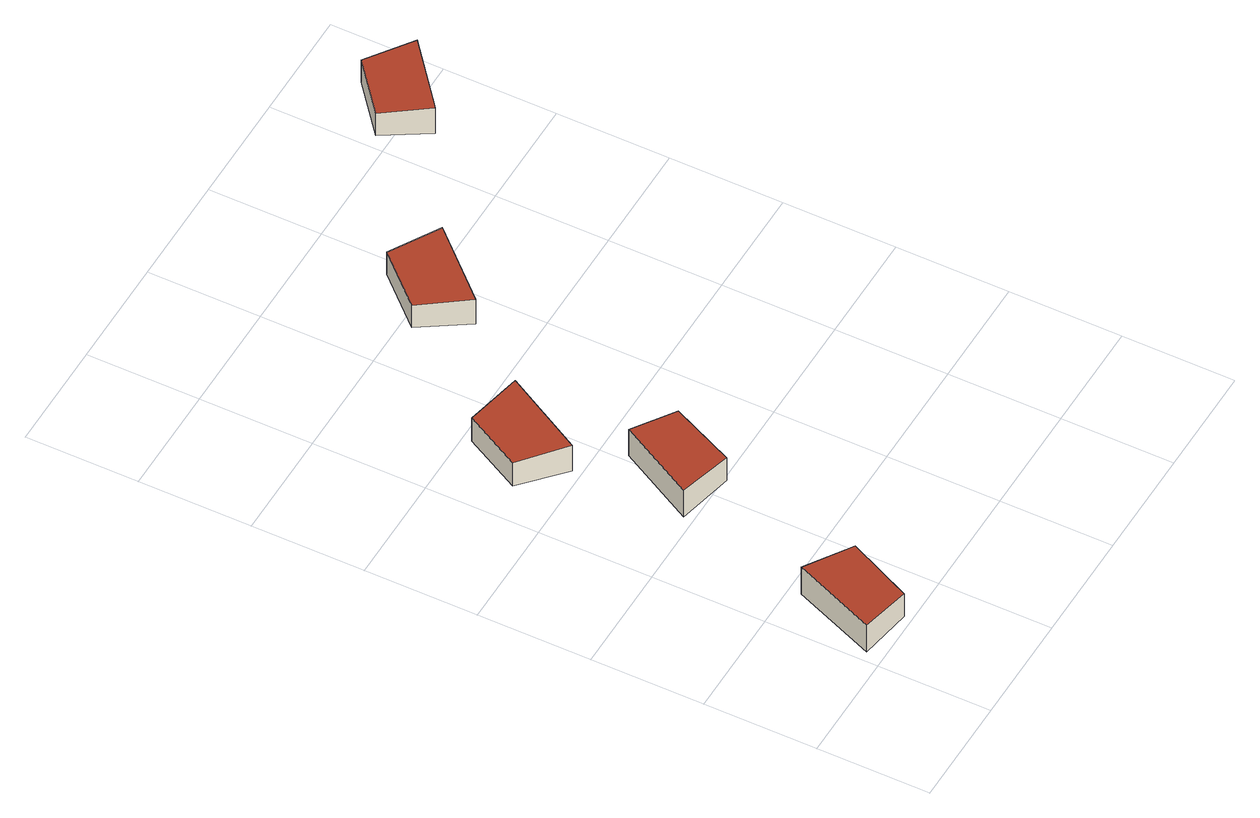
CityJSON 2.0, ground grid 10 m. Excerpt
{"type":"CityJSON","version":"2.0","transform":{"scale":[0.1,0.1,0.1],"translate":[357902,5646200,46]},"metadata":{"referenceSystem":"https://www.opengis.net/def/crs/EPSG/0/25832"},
"CityObjects":{
"building1":{"type":"Building","attributes":{"Gemeindeschluessel":"05315000","Geometrietyp2DReferenz":"3000","function":"51009_1610","roofType":"2100","measuredHeight":3.04},"geometry":[{"type":"Solid","lod":"2","boundaries":[[[[0,1,2,3]],[[4,5,1,0]],[[6,7,5,4]],[[3,2,7,6]],[[4,0,3,6]],[[1,5,7,2]]]],"semantics":{"surfaces":[{"type":"WallSurface"},{"type":"RoofSurface"},{"type":"GroundSurface"}],"values":[[0,0,0,0,1,2]]}}]},
"building2":{"type":"Building","attributes":{"Gemeindeschluessel":"05315000","Geometrietyp2DReferenz":"3000","function":"51009_1610","roofType":"2100","measuredHeight":2.9},"geometry":[{"type":"Solid","lod":"2","boundaries":[[[[8,9,10,11]],[[12,13,9,8]],[[14,15,13,12]],[[11,10,15,14]],[[12,8,11,14]],[[9,13,15,10]]]],"semantics":{"surfaces":[{"type":"WallSurface"},{"type":"RoofSurface"},{"type":"GroundSurface"}],"values":[[0,0,0,0,1,2]]}}]},
"building3":{"type":"Building","attributes":{"Gemeindeschluessel":"05315000","Geometrietyp2DReferenz":"3000","function":"51009_1610","roofType":"2100","measuredHeight":2.98},"geometry":[{"type":"Solid","lod":"2","boundaries":[[[[16,17,18,19]],[[20,21,17,16]],[[22,23,21,20]],[[19,18,23,22]],[[20,16,19,22]],[[17,21,23,18]]]],"semantics":{"surfaces":[{"type":"WallSurface"},{"type":"RoofSurface"},{"type":"GroundSurface"}],"values":[[0,0,0,0,1,2]]}}]},
"building4":{"type":"Building","attributes":{"Gemeindeschluessel":"05315000","Geometrietyp2DReferenz":"3000","function":"51009_1610","roofType":"2100","measuredHeight":2.78},"geometry":[{"type":"Solid","lod":"2","boundaries":[[[[24,25,26,27]],[[28,29,25,24]],[[30,31,29,28]],[[27,26,31,30]],[[28,24,27,30]],[[25,29,31,26]]]],"semantics":{"surfaces":[{"type":"WallSurface"},{"type":"RoofSurface"},{"type":"GroundSurface"}],"values":[[0,0,0,0,1,2]]}}]},
"building5":{"type":"Building","attributes":{"Gemeindeschluessel":"05315000","Geometrietyp2DReferenz":"3000","function":"51009_1610","roofType":"2100","measuredHeight":2.87},"geometry":[{"type":"Solid","lod":"2","boundaries":[[[[32,33,34,35]],[[36,37,33,32]],[[38,39,37,36]],[[35,34,39,38]],[[36,32,35,38]],[[33,37,39,34]]]],"semantics":{"surfaces":[{"type":"WallSurface"},{"type":"RoofSurface"},{"type":"GroundSurface"}],"values":[[0,0,0,0,1,2]]}}]}
},
"vertices":[
[8,14,35],[8,14,5],[55,6,5],[55,6,31],[38,88,36],[38,88,5],[82,64,31],[82,64,5],
[34,341,30],[34,341,4],[70,308,4],[70,308,33],[61,392,30],[61,392,4],[110,380,33],[110,380,4],
[144,254,30],[144,254,4],[105,277,4],[105,277,34],[118,197,30],[118,197,4],[68,208,34],[68,208,4],
[146,491,28],[146,491,3],[173,449,3],[173,449,31],[187,535,28],[187,535,3],[228,508,31],[228,508,3],
[394,620,32],[394,620,3],[358,650,3],[358,650,28],[337,573,32],[337,573,3],[313,613,28],[313,613,3]
]}
